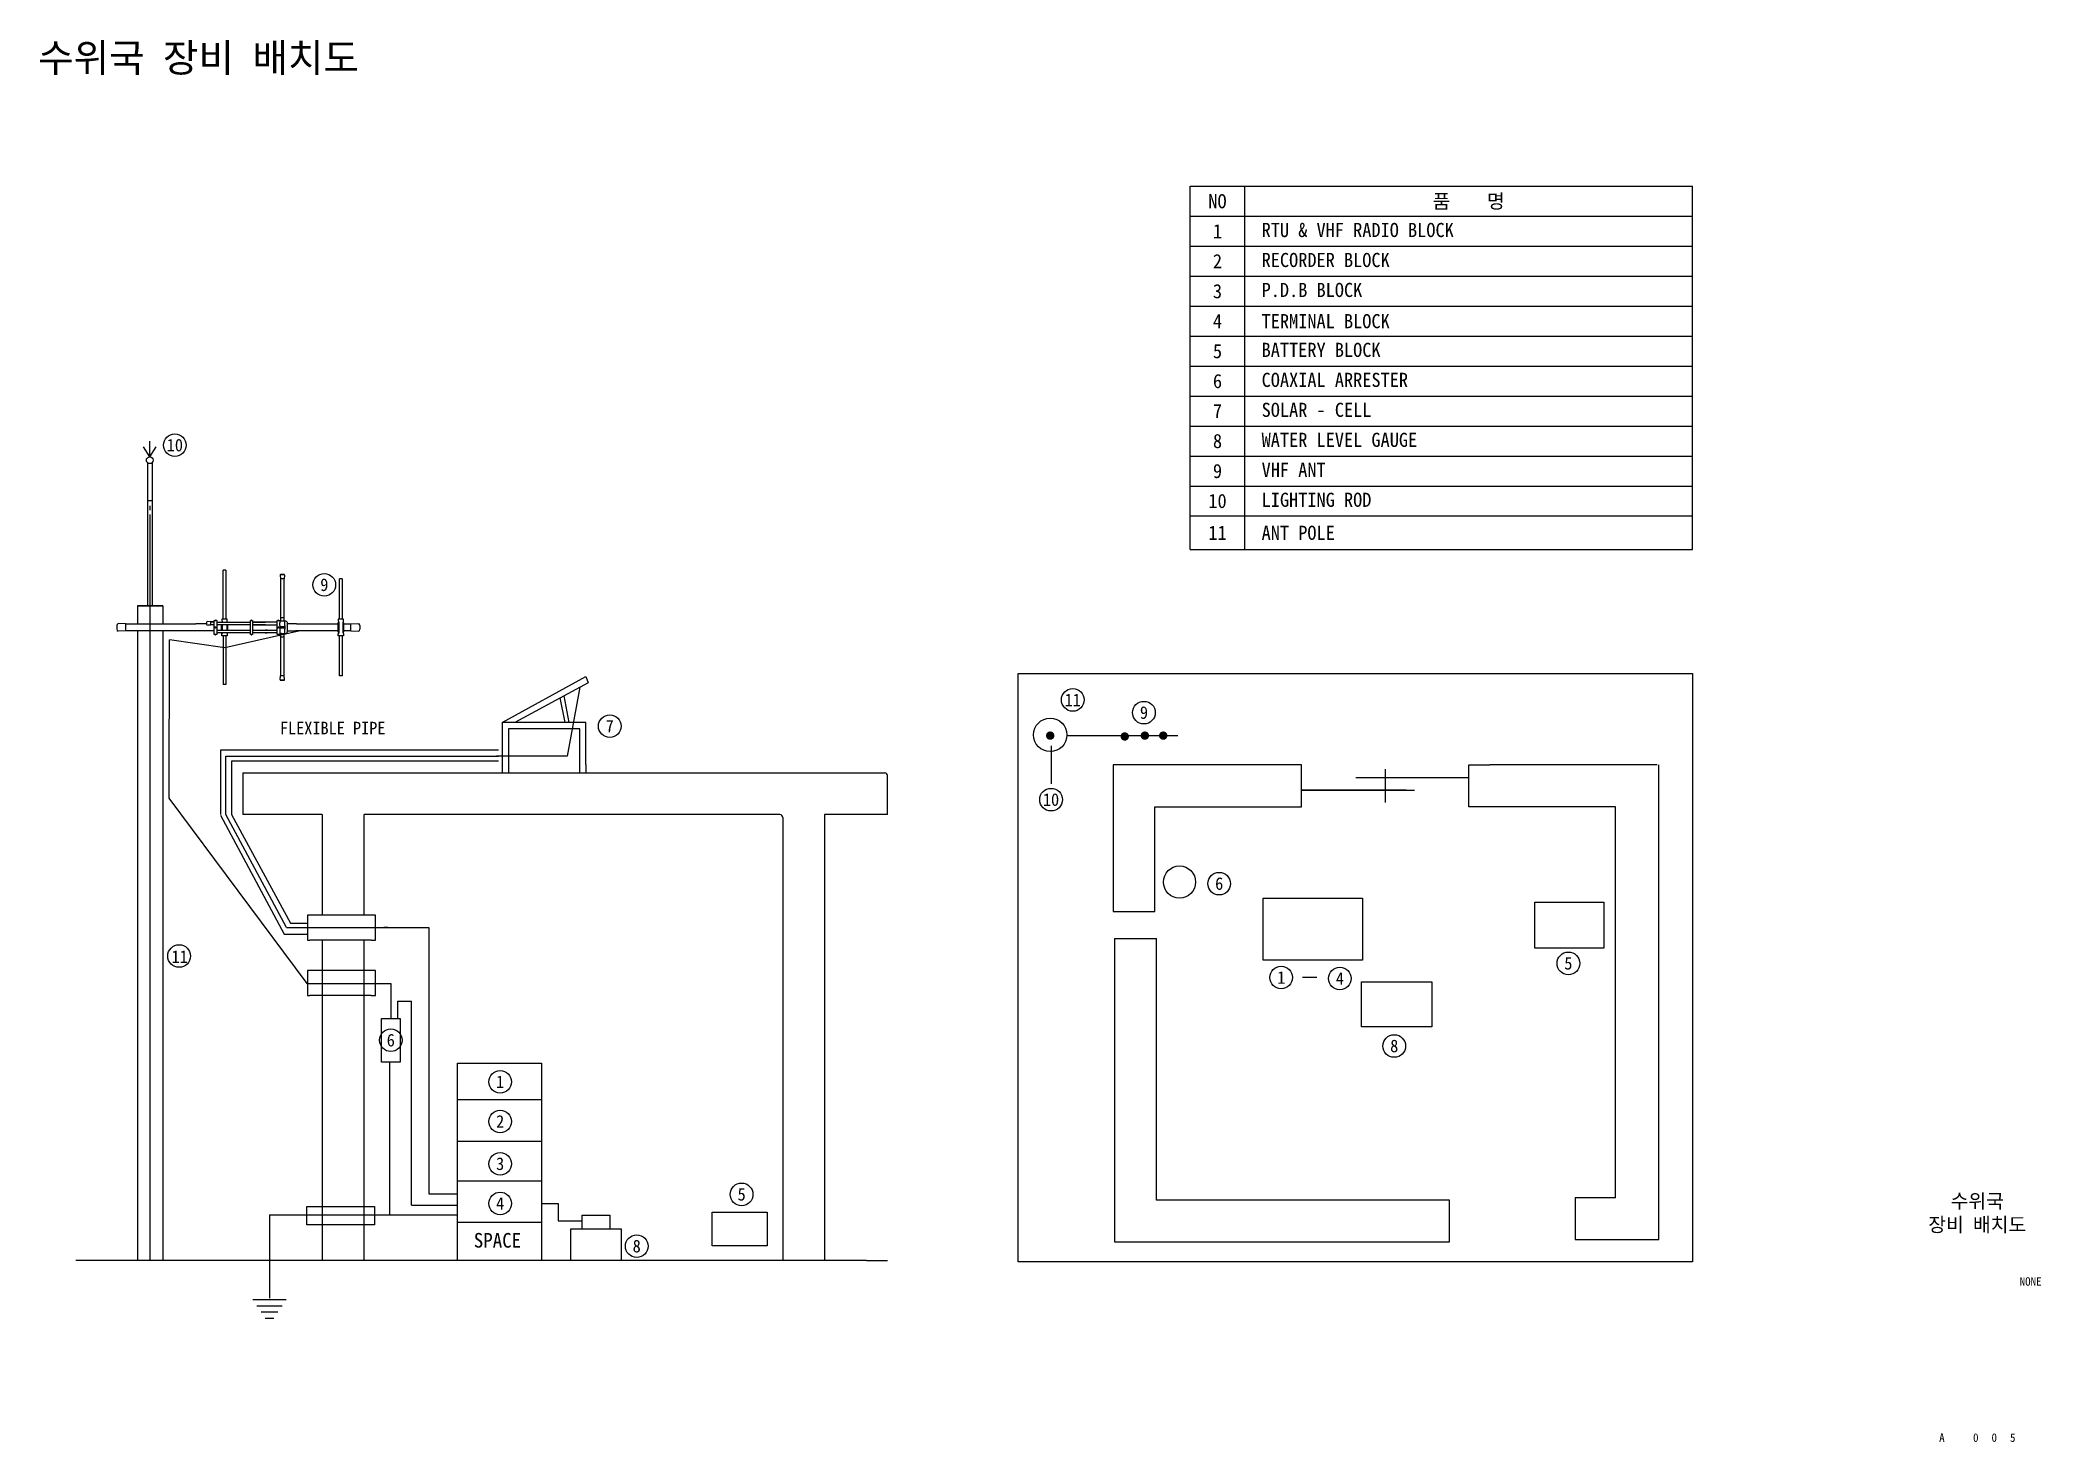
# Model space of a CAD drawing. Header units: millimetres. Extents: x 48 to 401, y 14 to 261.
import ezdxf
from ezdxf.enums import TextEntityAlignment as Align

# ---------------------------------------------------------------- set-up
doc = ezdxf.new("R2010")
doc.units = ezdxf.units.MM
doc.layers.get('0').update_dxf_attribs({"linetype": 'CONTINUOUS'})
for name, color, linetype in [('cable', 1, 'CONTINUOUS'), ('LINE', 7, 'CONTINUOUS'), ('txt', 7, 'CONTINUOUS')]:
    doc.layers.add(name, color=color, linetype=linetype)
doc.styles.add('style', font='')
doc.styles.add('style1', font='')
doc.styles.get('style').set_extended_font_data('GulimChe')
doc.styles.get('style1').set_extended_font_data('GulimChe')

msp = doc.modelspace()

# ---------------------------------------------------------------- linework, layer by layer
at = {"layer": 'cable'}
for p, q in [((93.68, 156.78), (80.37, 153.83)), ((70.54, 155.23), (70.51, 127.23)), ((80.37, 153.83), (70.61, 155.24)), ((143.06, 146.88), (140.84, 134.68)), ((80.59, 134.68), (128.71, 134.68)), ((80.59, 124.33), (80.59, 134.68)), ((140.84, 134.68), (128.34, 134.68)), ((70.51, 127.23), (94.86, 94.52)), ((91.31, 104.37), (80.59, 124.33)), ((91.31, 104.37), (91.68, 104.37)), ((91.68, 104.37), (108.46, 104.37)), ((106.98, 104.37), (116.43, 104.37)), ((109.2, 104.37), (108.46, 104.37)), ((116.43, 104.37), (116.43, 57.37)), ((106.98, 94.52), (109.72, 94.52)), ((109.72, 94.52), (109.72, 88.31)), ((110.87, 91.41), (110.87, 88.31)), ((110.87, 91.41), (113.36, 91.41)), ((113.36, 55.34), (113.36, 91.41)), ((109.53, 53.66), (109.53, 80.61)), ((116.43, 57.37), (121.48, 57.37)), ((88.3, 53.66), (88.3, 38.92)), ((88.3, 53.66), (121.48, 53.66)), ((113.36, 55.34), (121.48, 55.34)), ((136.29, 55.65), (139.28, 55.65)), ((139.28, 55.65), (139.28, 52.55)), ((139.28, 52.55), (139.28, 52.55)), ((139.28, 52.55), (143.5, 52.55))]:
    msp.add_line(p, q, dxfattribs=at)
at = {"layer": 'LINE'}
for p, q in [((250.84, 171.17), (250.84, 235.35)), ((250.84, 235.35), (339.53, 235.35)), ((260.49, 171.17), (260.49, 235.35)), ((339.53, 171.17), (339.53, 235.35)), ((250.84, 230.05), (339.53, 230.05)), ((250.84, 224.76), (339.53, 224.76)), ((250.84, 219.46), (339.53, 219.46)), ((250.84, 214.17), (339.53, 214.17)), ((250.84, 208.87), (339.53, 208.87)), ((250.84, 203.58), (339.53, 203.58)), ((250.84, 198.28), (339.53, 198.28)), ((250.84, 192.98), (339.53, 192.98)), ((67.14, 187.53), (66.03, 189.31)), ((67.14, 187.53), (67.14, 190.34)), ((67.14, 187.53), (68.25, 189.31)), ((250.84, 187.69), (339.53, 187.69)), ((66.77, 186.5), (66.77, 161.29)), ((67.58, 186.5), (67.58, 161.29)), ((250.84, 182.39), (339.53, 182.39)), ((66.77, 179.85), (67.58, 179.85)), ((67.14, 178.88), (67.14, 178.15)), ((67.14, 177.33), (67.14, 161.29)), ((250.84, 177.1), (339.53, 177.1)), ((250.84, 171.17), (339.53, 171.17)), ((80.12, 158.89), (80.12, 167.52)), ((80.59, 167.52), (80.12, 167.52)), ((80.59, 167.52), (80.59, 158.89)), ((90.16, 166.65), (90.22, 165.97)), ((90.85, 166.75), (90.23, 166.75)), ((90.23, 166.75), (90.85, 166.75)), ((90.92, 166.65), (90.87, 165.97)), ((90.87, 165.97), (90.22, 165.97)), ((90.23, 165.97), (90.23, 158.89)), ((90.85, 158.89), (90.85, 165.97)), ((100.65, 158.9), (100.65, 165.97)), ((101.12, 165.97), (100.65, 165.97)), ((101.12, 165.97), (101.12, 158.9)), ((65, 161.29), (69.43, 161.29)), ((65, 161.22), (65, 158.04)), ((65, 161.22), (69.43, 161.22)), ((67.14, 161.22), (67.14, 45.59)), ((69.43, 161.22), (69.43, 158.04)), ((90.85, 159.13), (90.23, 159.13)), ((61.35, 157.73), (61.35, 157.11)), ((62.9, 158.05), (61.54, 158.11)), ((62.9, 156.78), (61.54, 156.72)), ((62.9, 158.04), (62.9, 158.05)), ((62.9, 158.04), (62.9, 158.05)), ((62.9, 156.79), (62.9, 158.04)), ((62.9, 158.04), (75.3, 158.04)), ((62.9, 156.79), (62.9, 156.78)), ((63.99, 156.79), (62.9, 156.79)), ((77.32, 156.79), (63.99, 156.79)), ((65, 156.79), (65, 45.59)), ((65, 156.79), (65, 156.78)), ((69.43, 156.79), (69.43, 45.59)), ((69.43, 156.79), (69.43, 156.78)), ((77.17, 158.04), (75.3, 158.04)), ((77.17, 158.27), (77.17, 158.03)), ((77.17, 157.96), (77.17, 158.04)), ((77.71, 156.79), (77.25, 156.79)), ((77.87, 158.4), (77.27, 158.43)), ((77.87, 157.83), (77.27, 157.8)), ((78.49, 156.79), (77.71, 156.79)), ((77.87, 158.39), (77.87, 158.4)), ((78.49, 158.39), (77.87, 158.39)), ((77.87, 158.39), (78.49, 158.39)), ((77.87, 158.39), (77.87, 157.92)), ((77.87, 157.92), (77.87, 157.84)), ((77.87, 157.84), (77.87, 157.83)), ((78.49, 157.84), (77.87, 157.84)), ((78.49, 158.66), (78.8, 158.66)), ((78.49, 157.88), (78.49, 158.66)), ((78.49, 156.95), (78.49, 157.88)), ((78.49, 156.17), (78.49, 156.95)), ((78.8, 156.17), (78.49, 156.17)), ((78.96, 158.66), (78.8, 158.66)), ((78.96, 156.17), (78.8, 156.17)), ((78.96, 158.66), (78.96, 156.17)), ((78.96, 158.35), (84.94, 158.35)), ((84.94, 157.88), (78.96, 157.88)), ((78.96, 156.95), (84.94, 156.95)), ((84.94, 156.48), (78.96, 156.48)), ((79.81, 156.95), (79.81, 157.88)), ((79.89, 158.89), (79.89, 158.5)), ((80.82, 158.89), (79.89, 158.89)), ((79.89, 158.5), (79.97, 158.5)), ((79.89, 155.94), (79.89, 156.33)), ((79.89, 156.33), (79.97, 156.33)), ((80.82, 155.94), (79.89, 155.94)), ((79.97, 158.35), (79.97, 158.5)), ((79.97, 156.95), (79.97, 157.88)), ((79.97, 156.33), (79.97, 156.48)), ((80.12, 155.94), (80.12, 147.31)), ((80.59, 155.94), (80.59, 147.31)), ((80.75, 158.5), (80.75, 158.35)), ((80.75, 158.5), (80.82, 158.5)), ((80.75, 157.88), (80.75, 156.95)), ((80.75, 156.48), (80.75, 156.33)), ((80.75, 156.33), (80.82, 156.33)), ((80.82, 158.5), (80.82, 158.89)), ((80.82, 156.33), (80.82, 155.94)), ((80.9, 156.95), (80.9, 157.88)), ((84.94, 156.17), (84.94, 158.66)), ((84.94, 158.66), (85.26, 158.66)), ((85.26, 156.17), (84.94, 156.17)), ((85.26, 158.66), (85.26, 156.48)), ((85.26, 158.35), (87.59, 158.35)), ((89.61, 158.35), (85.26, 158.35)), ((87.59, 157.88), (85.26, 157.88)), ((85.26, 157.88), (89.61, 157.88)), ((85.26, 156.95), (87.59, 156.95)), ((85.26, 156.95), (89.45, 156.95)), ((87.59, 156.48), (85.26, 156.48)), ((89.61, 156.48), (85.26, 156.48)), ((85.26, 156.48), (85.26, 156.17)), ((87.9, 158.35), (87.59, 158.35)), ((87.59, 157.88), (87.9, 157.88)), ((87.9, 156.95), (87.59, 156.95)), ((87.59, 156.48), (87.9, 156.48)), ((89.61, 156.95), (89.45, 156.95)), ((89.61, 156.17), (89.61, 158.66)), ((89.61, 158.66), (90.08, 158.66)), ((90.08, 156.17), (89.61, 156.17)), ((90.08, 158.66), (90.08, 158.5)), ((90.39, 158.5), (90.08, 158.5)), ((90.08, 158.5), (90.08, 158.19)), ((90.08, 157.73), (90.08, 158.19)), ((90.08, 157.73), (90.08, 157.1)), ((90.08, 157.57), (91.01, 157.57)), ((91.01, 157.26), (90.08, 157.26)), ((90.08, 157.1), (90.08, 156.48)), ((90.08, 156.79), (90.08, 156.64)), ((90.08, 156.48), (90.08, 156.33)), ((90.39, 156.33), (90.08, 156.33)), ((90.08, 156.33), (90.08, 156.17)), ((90.23, 158.97), (90.23, 158.5)), ((90.23, 155.86), (90.23, 156.33)), ((90.23, 156.33), (90.39, 156.33)), ((90.23, 155.94), (90.23, 148.86)), ((90.85, 155.7), (90.23, 155.7)), ((91.01, 158.5), (90.39, 158.5)), ((90.39, 156.33), (90.85, 156.33)), ((90.85, 158.5), (90.85, 158.97)), ((90.85, 155.86), (90.85, 156.33)), ((90.85, 156.33), (91.01, 156.33)), ((90.85, 148.86), (90.85, 155.94)), ((91.01, 157.73), (91.01, 158.5)), ((91.01, 157.73), (91.01, 157.1)), ((91.01, 156.33), (91.01, 157.1)), ((91.48, 156.64), (91.48, 158.19)), ((92.88, 158.04), (91.48, 158.04)), ((91.48, 156.79), (92.88, 156.79)), ((93.03, 158.04), (92.88, 158.04)), ((93.03, 156.79), (92.88, 156.79)), ((93.03, 158.04), (94.59, 158.04)), ((94.59, 156.79), (93.03, 156.79)), ((94.59, 158.04), (100.35, 158.04)), ((100.35, 156.79), (94.59, 156.79)), ((100.34, 158.19), (100.34, 156.64)), ((100.5, 158.19), (100.34, 158.19)), ((100.34, 156.64), (100.5, 156.64)), ((100.42, 158.89), (100.42, 158.5)), ((101.35, 158.89), (100.42, 158.89)), ((100.42, 158.5), (100.5, 158.5)), ((100.42, 155.94), (100.42, 156.33)), ((100.42, 156.33), (100.5, 156.33)), ((101.35, 155.94), (100.42, 155.94)), ((100.5, 158.35), (100.5, 158.5)), ((100.5, 158.35), (100.5, 158.04)), ((100.5, 158.04), (100.5, 156.79)), ((100.5, 156.79), (100.5, 156.48)), ((100.5, 156.33), (100.5, 156.48)), ((100.65, 148.86), (100.65, 155.94)), ((101.12, 155.94), (101.12, 148.86)), ((101.27, 158.5), (101.27, 158.35)), ((101.27, 158.5), (101.35, 158.5)), ((101.27, 158.04), (101.27, 158.35)), ((101.43, 158.19), (101.27, 158.19)), ((101.27, 156.79), (101.27, 158.04)), ((101.27, 156.48), (101.27, 156.79)), ((101.27, 156.64), (101.43, 156.64)), ((101.27, 156.48), (101.27, 156.33)), ((101.27, 156.33), (101.35, 156.33)), ((101.35, 158.5), (101.35, 158.89)), ((101.35, 156.33), (101.35, 155.94)), ((101.43, 156.64), (101.43, 158.19)), ((101.44, 158.04), (102.67, 158.04)), ((102.67, 156.79), (101.44, 156.79)), ((102.67, 158.05), (104.03, 158.11)), ((102.67, 158.04), (102.67, 158.05)), ((102.67, 158.04), (102.67, 158.05)), ((102.67, 156.79), (102.67, 158.04)), ((102.67, 156.79), (102.67, 156.78)), ((102.67, 156.78), (104.03, 156.72)), ((104.23, 157.73), (104.23, 157.11)), ((90.16, 148.18), (90.22, 148.86)), ((90.87, 148.86), (90.22, 148.86)), ((90.92, 148.18), (90.87, 148.86)), ((101.12, 148.86), (100.65, 148.86)), ((129.38, 140.59), (144.16, 148.72)), ((144.16, 148.72), (144.53, 147.62)), ((220.47, 149.25), (339.53, 149.25)), ((220.47, 45.36), (220.47, 149.25)), ((339.53, 149.25), (339.53, 45.36)), ((80.59, 147.31), (80.12, 147.31)), ((90.85, 148.08), (90.23, 148.08)), ((90.23, 148.08), (90.85, 148.08)), ((144.53, 147.62), (131.6, 140.59)), ((140.47, 140.59), (139.6, 144.94)), ((141.21, 140.59), (140.32, 145.33)), ((144.16, 140.59), (129.38, 140.59)), ((129.38, 140.59), (129.38, 131.72)), ((143.06, 139.48), (130.49, 139.48)), ((130.49, 139.48), (130.49, 131.72)), ((143.06, 131.72), (143.06, 139.48)), ((144.16, 133.2), (144.16, 140.59)), ((229.09, 138.29), (248.68, 138.29)), ((128.71, 135.72), (79.63, 135.72)), ((79.63, 135.72), (79.63, 124.33)), ((226.28, 136.51), (226.28, 129.78)), ((81.55, 133.79), (81.55, 124.33)), ((82.29, 133.79), (81.55, 133.79)), ((128.71, 133.79), (82.29, 133.79)), ((144.16, 133.2), (144.16, 131.72)), ((280.1, 130.89), (281.57, 130.89)), ((79.63, 124.26), (90.87, 103.19)), ((81.55, 124.33), (91.98, 105.19)), ((90.87, 103.19), (94.93, 103.19)), ((91.98, 105.19), (94.93, 105.19)), ((121.48, 80.45), (136.29, 80.45)), ((121.48, 45.59), (121.48, 80.45)), ((136.29, 80.45), (136.29, 45.59)), ((121.54, 73.99), (136.29, 73.99)), ((121.54, 66.66), (136.29, 66.66)), ((121.54, 59.67), (136.29, 59.67)), ((143.5, 53.58), (148.38, 53.58)), ((143.5, 51.14), (143.5, 53.58)), ((148.38, 53.58), (148.38, 51.14)), ((121.54, 52.35), (136.29, 52.35)), ((141.5, 45.59), (141.5, 51.14)), ((141.5, 51.14), (150.37, 51.14)), ((143.5, 52.36), (143.5, 52.36)), ((143.5, 52.36), (143.5, 52.36)), ((143.5, 52.36), (143.5, 52.36)), ((143.5, 52.36), (143.5, 52.36)), ((143.5, 52.36), (143.5, 52.36)), ((150.37, 51.14), (150.37, 45.59)), ((141.5, 45.59), (141.5, 47.81)), ((150.37, 47.81), (150.37, 45.59)), ((102.47, 45.59), (54.06, 45.59)), ((193.69, 45.59), (102.47, 45.59)), ((148.08, 45.59), (121.48, 45.59)), ((193.69, 45.59), (197.39, 45.59)), ((339.53, 45.36), (220.47, 45.36)), ((85.32, 38.69), (91.24, 38.69)), ((86.06, 37.58), (86.43, 37.58)), ((86.43, 37.58), (90.13, 37.58)), ((89.76, 36.47), (86.8, 36.47)), ((89.02, 36.47), (87.54, 36.47)), ((87.54, 35.36), (89.02, 35.36)), ((90.13, 37.58), (90.5, 37.58))]:
    msp.add_line(p, q, dxfattribs=at)
at = {"layer": 'LINE', "color": 8}
for p, q in [((83.55, 131.72), (196.89, 131.72)), ((83.55, 131.72), (83.55, 124.33)), ((197.39, 124.33), (197.39, 131.22)), ((270.49, 133.11), (237.22, 133.11)), ((237.22, 133.11), (237.22, 110.94)), ((270.49, 125.72), (270.49, 133.11)), ((281.57, 130.89), (300.05, 130.89)), ((285.27, 132.37), (285.27, 126.46)), ((300.05, 133.11), (303.75, 133.11)), ((300.05, 125.72), (300.05, 133.11)), ((333.32, 133.11), (303.75, 133.11)), ((333.59, 49.27), (333.59, 133.11)), ((270.49, 128.68), (290.44, 128.68)), ((288.97, 128.68), (270.49, 128.68)), ((97.59, 124.33), (83.55, 124.33)), ((97.59, 124.33), (97.59, 110.21)), ((178.41, 124.33), (104.99, 124.33)), ((104.99, 110.21), (104.99, 124.33)), ((178.91, 123.83), (178.91, 45.59)), ((186.3, 124.33), (186.3, 45.59)), ((197.39, 124.33), (186.3, 124.33)), ((244.61, 125.72), (270.49, 125.72)), ((244.61, 110.94), (244.61, 125.72)), ((325.93, 125.72), (300.05, 125.72)), ((325.94, 56.66), (325.94, 125.72)), ((244.61, 107.24), (244.61, 114.63)), ((97.59, 110.21), (97.59, 106.59)), ((104.99, 106.59), (104.99, 110.21)), ((237.22, 110.94), (237.22, 107.24)), ((106.98, 106.59), (95.01, 106.59)), ((95.01, 106.59), (95.01, 106.22)), ((95.01, 106.22), (95.01, 102.16)), ((106.98, 106.22), (106.98, 106.59)), ((106.98, 102.16), (106.98, 106.22)), ((237.22, 107.24), (244.61, 107.24)), ((95.01, 102.16), (95.38, 102.16)), ((106.24, 102.16), (95.38, 102.16)), ((97.59, 102.16), (97.59, 91.07)), ((104.99, 91.07), (104.99, 102.16)), ((106.24, 102.16), (106.98, 102.16)), ((237.5, 102.45), (237.5, 48.86)), ((237.5, 102.45), (244.89, 102.45)), ((244.89, 56.25), (244.89, 102.45)), ((106.98, 96.81), (95.01, 96.81)), ((95.01, 96.81), (95.01, 96.44)), ((95.01, 96.44), (95.01, 92.37)), ((106.98, 96.44), (106.98, 96.81)), ((106.98, 92.37), (106.98, 96.44)), ((94.86, 94.52), (106.98, 94.52)), ((95.01, 92.37), (95.38, 92.37)), ((106.24, 92.37), (95.38, 92.37)), ((106.24, 92.37), (106.98, 92.37)), ((97.59, 91.07), (97.59, 45.59)), ((104.99, 45.59), (104.99, 91.07)), ((325.94, 56.66), (318.81, 56.66)), ((318.81, 56.66), (318.81, 49.27)), ((296.63, 56.25), (244.89, 56.25)), ((296.63, 48.86), (296.63, 56.25)), ((237.5, 48.86), (296.63, 48.86)), ((318.81, 49.27), (333.59, 49.27))]:
    msp.add_line(p, q, dxfattribs=at)
at = {"layer": 'LINE', "const_width": 0.739}
for points in [[(225.76, 138.29, 1), (226.5, 138.29, 1)], [(238.92, 138.14, 1), (239.66, 138.14, 1)], [(242.47, 138.29, 1), (243.21, 138.29, 1)], [(245.72, 138.29, 1), (246.46, 138.29, 1)]]:
    msp.add_lwpolyline(points, format="xyb", close=True, dxfattribs=at)
at = {"layer": 'LINE'}
for points in [[(263.76, 109.6), (281.3, 109.6), (281.3, 98.61), (263.76, 98.61)], [(311.69, 108.87), (323.91, 108.87), (323.91, 100.73), (311.69, 100.73)], [(281.12, 94.82), (293.51, 94.82), (293.51, 86.84), (281.12, 86.84)], [(108.05, 88.31), (111.33, 88.31), (111.33, 80.61), (108.05, 80.61)], [(166.46, 54.09), (176.14, 54.09), (176.14, 48.15), (166.46, 48.15)]]:
    msp.add_lwpolyline(points, close=True, dxfattribs=at)
at = {"layer": 'LINE', "color": 8}
msp.add_lwpolyline([(94.87, 55.12), (106.83, 55.12), (106.83, 51.86), (94.87, 51.86)], close=True, dxfattribs=at)
at = {"layer": 'LINE'}
for centre, radius in [((67.14, 186.94), 0.596), ((78.72, 157.41), 0.117), ((89.84, 157.41), 0.117), ((230.11, 144.6), 2), ((226.13, 138.43), 2.96), ((242.69, 142.35), 2), ((226.28, 126.98), 2), ((248.97, 112.43), 2.84), ((255.97, 112.14), 2), ((317.62, 98.06), 2), ((266.92, 95.56), 2), ((277.28, 95.39), 2), ((286.88, 83.46), 2)]:
    msp.add_circle(centre, radius, dxfattribs=at)
for centre, radius, start, end in [((90.27, 166.65), 0.106, 109.9768, 178.6332), ((90.82, 166.65), 0.106, 1.3668, 70.0232), ((61.82, 157.72), 0.476, 126.2916, 179.45), ((61.82, 157.11), 0.476, 180.55, 233.7084), ((77.32, 158.29), 0.149, 110.6724, 183.2538), ((77.32, 157.94), 0.149, 176.7462, 249.3276), ((78.72, 158.66), 0.0778, 0, 180), ((78.72, 156.17), 0.0778, 180, 0), ((85.1, 158.66), 0.0778, 0, 180), ((85.1, 156.17), 0.0778, 180, 0), ((89.84, 158.66), 0.0778, 0, 180), ((89.84, 156.17), 0.0778, 180, 0), ((91.04, 158.04), 0.467, 19.3737, 93.2461), ((91.04, 156.79), 0.467, 266.7539, 340.6263), ((103.75, 157.72), 0.476, 0.55, 53.7084), ((103.75, 157.11), 0.476, 306.2916, 359.45), ((90.27, 148.18), 0.106, 181.3668, 250.0232), ((90.82, 148.18), 0.106, 289.9768, 358.6332)]:
    msp.add_arc(centre, radius, start, end, dxfattribs=at)
at = {"layer": 'LINE', "color": 8}
for centre in [(196.89, 131.22), (178.41, 123.83)]:
    msp.add_arc(centre, 0.5, 0, 90, dxfattribs=at)
at = {"layer": 'txt'}
msp.add_line((270.67, 95.65), (273.23, 95.65), dxfattribs=at)
for centre in [(71.57, 189.6), (97.96, 164.93), (148.36, 139.96), (72.32, 99.36), (109.7, 84.48), (129.01, 77.13), (129.01, 70.13), (129.01, 62.65), (129.01, 55.65), (171.65, 57.25), (153.12, 48.09)]:
    msp.add_circle(centre, 2, dxfattribs=at)

# ---------------------------------------------------------------- texts
at = {"style": 'style1'}
for s, p in [('NONE', (399.24, 41.86)), ('A', (383.58, 14.28)), ('0', (389.56, 14.28)), ('0', (392.82, 14.28)), ('5', (396.09, 14.28))]:
    msp.add_text(s, height=1.5, dxfattribs=at).set_placement(p, align=Align.MIDDLE_CENTER)
at = {"insert": (389.82, 53.85), "char_height": 2.5, "width": 34.7927, "attachment_point": 5, "style": 'style'}
msp.add_mtext('수위국\\P장비 배치도', dxfattribs=at)
at = {"layer": 'txt', "style": 'style1'}
for s, height, p in [('수위국 장비 배치도', 5, (47.42, 255.54)), ('SPACE', 2.59, (124.35, 47.84))]:
    msp.add_text(s, height=height, dxfattribs=at).set_placement(p)
for s, p in [('NO', (255.67, 232.7)), ('품    명', (300.01, 232.7)), ('1', (255.67, 227.4)), ('2', (255.67, 222.11)), ('3', (255.67, 216.81)), ('4', (255.67, 211.52)), ('5', (255.67, 206.22)), ('6', (255.67, 200.93)), ('7', (255.67, 195.63)), ('8', (255.67, 190.34)), ('9', (255.67, 185.04)), ('10', (255.67, 179.75)), ('11', (255.67, 174.13))]:
    msp.add_text(s, height=2.5, dxfattribs=at).set_placement(p, align=Align.MIDDLE_CENTER)
for s, p in [('RTU & VHF RADIO BLOCK', (263.46, 227.62)), ('RECORDER BLOCK', (263.46, 222.32)), ('P.D.B BLOCK', (263.46, 217.03)), ('TERMINAL BLOCK', (263.46, 211.51)), ('BATTERY BLOCK', (263.46, 206.44)), ('COAXIAL ARRESTER', (263.46, 201.14)), ('SOLAR - CELL', (263.46, 195.85)), ('WATER LEVEL GAUGE', (263.46, 190.55)), ('VHF ANT', (263.46, 185.26)), ('LIGHTING ROD', (263.46, 179.96)), ('ANT POLE', (263.46, 174.13))]:
    msp.add_text(s, height=2.5, dxfattribs=at).set_placement(p, align=Align.MIDDLE_LEFT)
for s, height, p in [('10', 2.218, (71.57, 189.6)), ('9', 2.22, (97.96, 164.93)), ('11', 2.218, (230.11, 144.6)), ('9', 2.22, (242.69, 142.35)), ('FLEXIBLE PIPE', 2.2176, (99.44, 139.63)), ('7', 2.22, (148.36, 139.96)), ('10', 2.218, (226.28, 126.98)), ('6', 2.22, (255.97, 112.14)), ('11', 2.218, (72.43, 99.26)), ('5', 2.22, (317.62, 98.06)), ('1', 2.22, (266.92, 95.56)), ('4', 2.22, (277.28, 95.39)), ('6', 2.22, (109.7, 84.48)), ('8', 2.22, (286.88, 83.46)), ('1', 2.22, (129.01, 77.13)), ('2', 2.22, (129.01, 70.13)), ('3', 2.22, (129.01, 62.65)), ('4', 2.22, (129.01, 55.65)), ('5', 2.22, (171.65, 57.25)), ('8', 2.22, (153.12, 48.09))]:
    msp.add_text(s, height=height, dxfattribs=at).set_placement(p, align=Align.MIDDLE)

doc.saveas('drawing.dxf')
